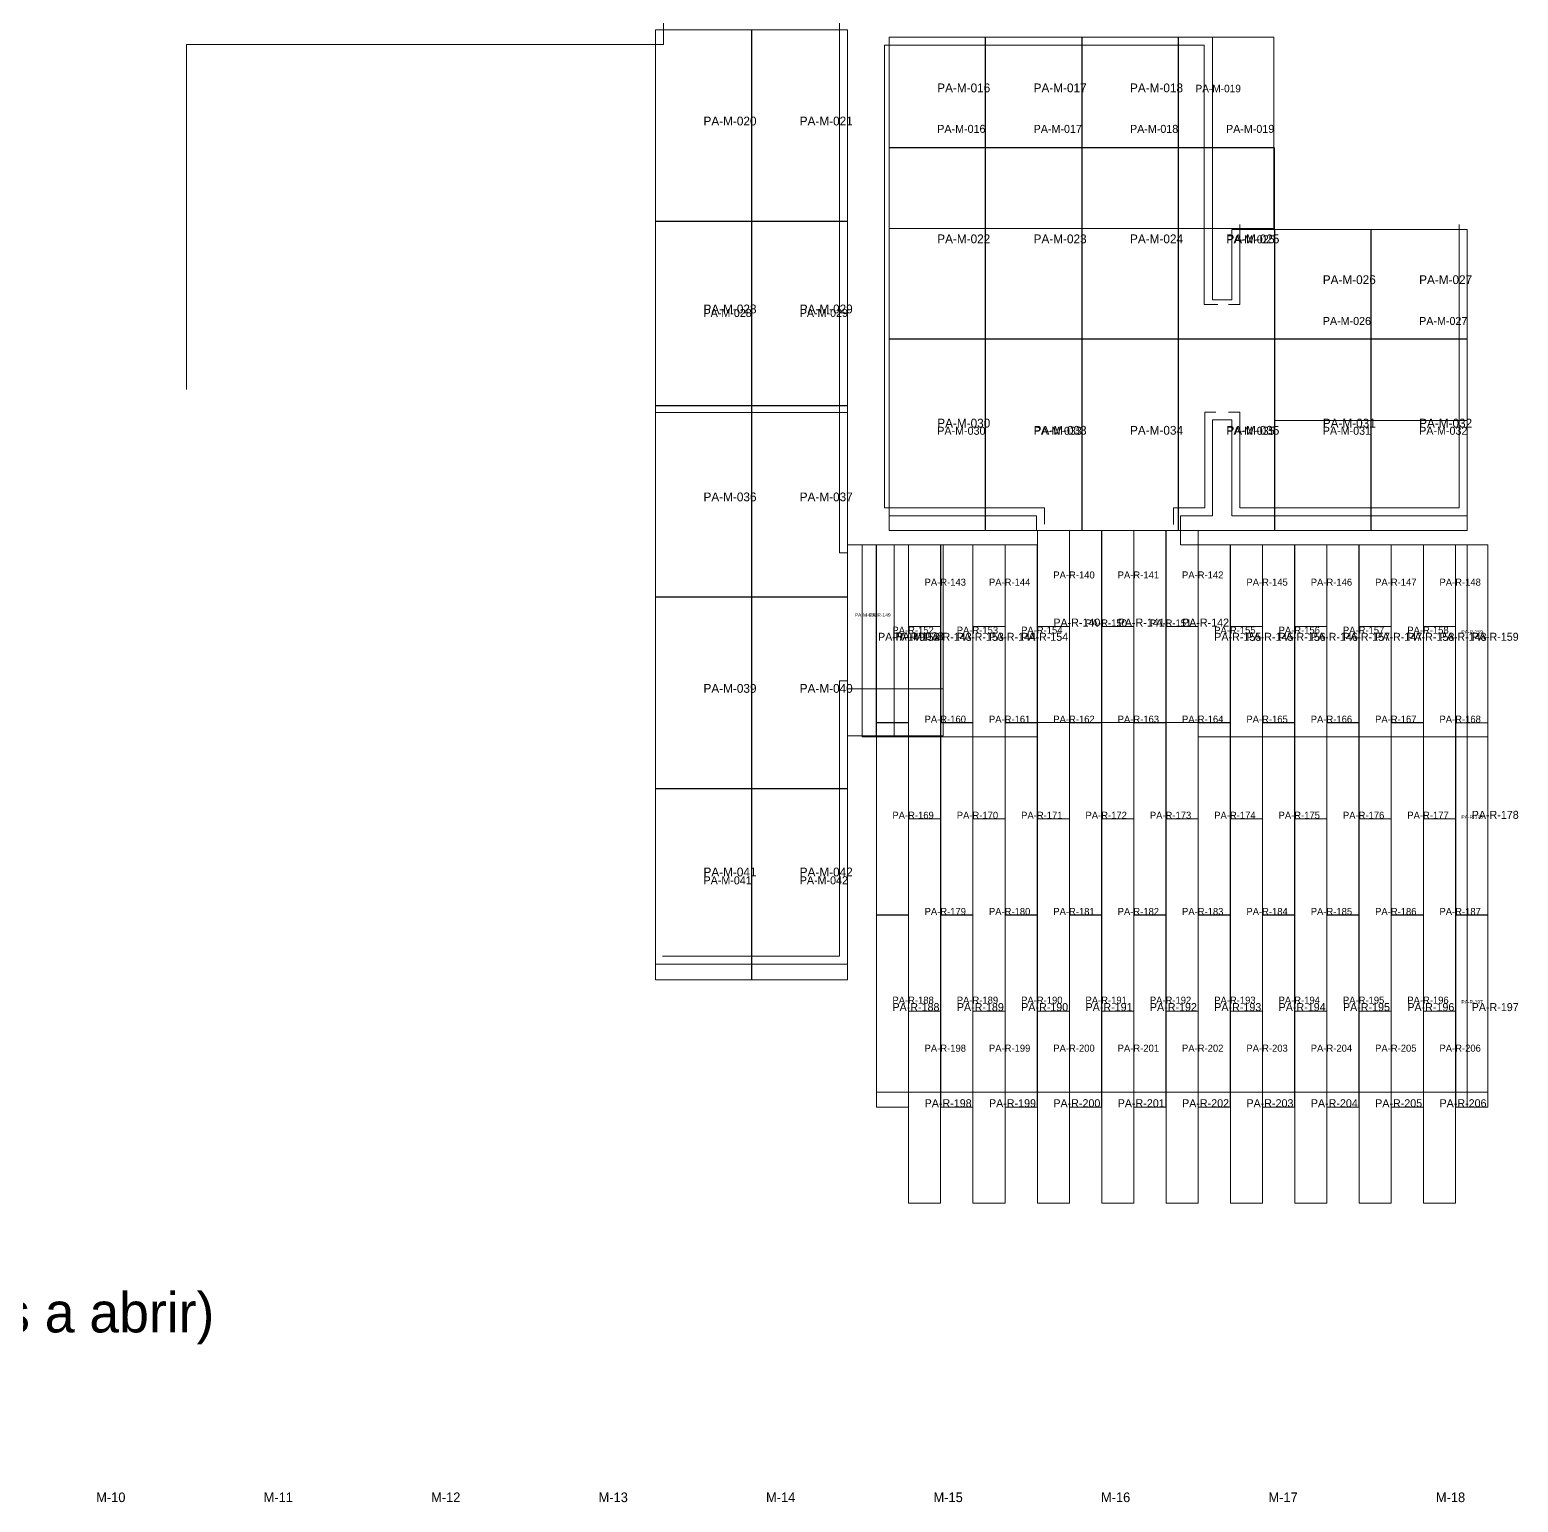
# Model space of a CAD drawing. Header units: metres. Extents: x 489.5 to 518.3, y -112.5 to -80.1.
# Drawn here: x 498.84 to 508.13, y -95.89 to -86.69 of the extents above; entities that cross this region are included whole.
import ezdxf

# ---------------------------------------------------------------- set-up
doc = ezdxf.new("R2010")
doc.units = ezdxf.units.M
for name, color, linetype, lineweight, plot in [('CORTE-TEXTO', 5, 'Continuous', 0, False), ('ETIQUETAS', 7, 'Continuous', 0, False), ('PISO-MORET', 30, 'Continuous', 0, False), ('PISO-ROYAL-WALNUT', 4, 'Continuous', 0, False), ('SOBRANTES-MAPA', 6, 'Continuous', 0, False), ('SOBRANTES-RECORTE', 2, 'Continuous', 0, False), ('SOBRANTES-TEXTO', 6, 'Continuous', 0, False), ('ZOCLO', 3, 'Continuous', 0, False)]:
    doc.layers.add(name, color=color, linetype=linetype, lineweight=lineweight, plot=plot)

msp = doc.modelspace()

# ---------------------------------------------------------------- linework, layer by layer
at = {"layer": 'PISO-MORET'}
for points in [[(502.7442, -87.8884), (503.3442, -87.8884), (503.3442, -86.6944), (502.7442, -86.6944)], [(503.3462, -87.8884), (503.9442, -87.8884), (503.9442, -86.6944), (503.3462, -86.6944)], [(504.2042, -87.4284), (504.8042, -87.4284), (504.8042, -86.7404), (504.2042, -86.7404)], [(504.8062, -87.4284), (505.4062, -87.4284), (505.4062, -86.7404), (504.8062, -86.7404)], [(505.4082, -87.4284), (506.0082, -87.4284), (506.0082, -86.7404), (505.4082, -86.7404)], [(506.01, -87.428), (506.2242, -87.428), (506.2242, -86.7404), (506.01, -86.7404)], [(504.2042, -88.6244), (504.8042, -88.6244), (504.8042, -87.4304), (504.2042, -87.4304)], [(504.8062, -88.6244), (505.4062, -88.6244), (505.4062, -87.4304), (504.8062, -87.4304)], [(505.4082, -88.6244), (506.0082, -88.6244), (506.0082, -87.4304), (505.4082, -87.4304)], [(506.0102, -88.6244), (506.0102, -87.4304), (506.6102, -87.4304), (506.6102, -87.4304), (506.3442, -87.4304), (506.2242, -87.4304), (506.2242, -88.3804), (506.3442, -88.3804), (506.3442, -87.9404), (506.6102, -87.9404), (506.6102, -88.6244)], [(502.7442, -89.0404), (503.3442, -89.0404), (503.3442, -87.8904), (502.7442, -87.8904)], [(503.3462, -89.0404), (503.9442, -89.0404), (503.9442, -87.8904), (503.3462, -87.8904)], [(506.6122, -88.6244), (507.2122, -88.6244), (507.2122, -87.9404), (506.6122, -87.9404)], [(507.2142, -88.6244), (507.8142, -88.6244), (507.8142, -87.9404), (507.2142, -87.9404)], [(504.2042, -89.7304), (504.8042, -89.7304), (504.8042, -88.6264), (504.2042, -88.6264)], [(504.8062, -88.6264), (505.4062, -88.6264), (505.4062, -89.8204), (505.1242, -89.8204), (505.1242, -89.7304), (504.8062, -89.7304)], [(505.4082, -89.8204), (506.0082, -89.8204), (506.0082, -88.6264), (505.4082, -88.6264)], [(506.0102, -89.8204), (506.0102, -88.6264), (506.6102, -88.6264), (506.6102, -89.7304), (506.3442, -89.7304), (506.3442, -89.1304), (506.2242, -89.1304), (506.2242, -89.7304), (506.0242, -89.7304), (506.0242, -89.8204)], [(506.6122, -89.7304), (507.2122, -89.7304), (507.2122, -88.6264), (506.6122, -88.6264)], [(507.2142, -89.7304), (507.8142, -89.7304), (507.8142, -88.6264), (507.2142, -88.6264)], [(502.7442, -90.2364), (503.3442, -90.2364), (503.3442, -89.0424), (502.7442, -89.0424)], [(503.3462, -90.2364), (503.9442, -90.2364), (503.9442, -89.0424), (503.3462, -89.0424)], [(503.944, -90.81), (504.034, -90.81), (504.034, -89.91), (503.944, -89.91)], [(502.7442, -91.4324), (503.3442, -91.4324), (503.3442, -90.2384), (502.7442, -90.2384)], [(503.3462, -91.4324), (503.9442, -91.4324), (503.9442, -90.2384), (503.3462, -90.2384)], [(502.7442, -92.5304), (503.3442, -92.5304), (503.3442, -91.4344), (502.7442, -91.4344)], [(503.3462, -92.5304), (503.9442, -92.5304), (503.9442, -91.4344), (503.3462, -91.4344)]]:
    msp.add_lwpolyline(points, close=True, dxfattribs=at)
at = {"layer": 'PISO-ROYAL-WALNUT'}
for points in [[(505.1292, -90.4209), (505.3292, -90.4209), (505.3292, -89.8214), (505.1292, -89.8214)], [(505.3302, -91.0214), (505.5302, -91.0214), (505.5302, -89.8214), (505.3302, -89.8214)], [(505.5312, -90.4209), (505.7312, -90.4209), (505.7312, -89.8214), (505.5312, -89.8214)], [(505.7322, -91.0214), (505.9322, -91.0214), (505.9322, -89.8214), (505.7322, -89.8214)], [(506.1332, -90.4209), (505.9332, -90.4209), (505.9332, -89.8214), (506.0242, -89.8214), (506.0242, -89.9104), (506.1332, -89.9104)], [(504.0342, -90.8104), (504.1232, -90.8104), (504.1232, -89.9104), (504.0342, -89.9104)], [(504.1242, -91.0214), (504.3242, -91.0214), (504.3242, -89.9104), (504.1242, -89.9104)], [(504.3252, -90.4209), (504.5252, -90.4209), (504.5252, -89.9104), (504.3252, -89.9104)], [(504.5262, -91.0214), (504.7262, -91.0214), (504.7262, -89.9104), (504.5262, -89.9104)], [(504.7272, -90.4209), (504.9272, -90.4209), (504.9272, -89.9104), (504.7272, -89.9104)], [(504.9282, -91.0214), (505.1282, -91.0214), (505.1282, -89.9104), (504.9282, -89.9104)], [(506.1342, -91.0214), (506.3342, -91.0214), (506.3342, -89.9104), (506.1342, -89.9104)], [(506.3352, -90.4209), (506.5352, -90.4209), (506.5352, -89.9104), (506.3352, -89.9104)], [(506.5362, -91.0214), (506.7362, -91.0214), (506.7362, -89.9104), (506.5362, -89.9104)], [(506.7372, -90.4209), (506.9372, -90.4209), (506.9372, -89.9104), (506.7372, -89.9104)], [(506.9382, -91.0214), (507.1382, -91.0214), (507.1382, -89.9104), (506.9382, -89.9104)], [(507.1392, -90.4209), (507.3392, -90.4209), (507.3392, -89.9104), (507.1392, -89.9104)], [(507.3402, -91.0214), (507.5402, -91.0214), (507.5402, -89.9104), (507.3402, -89.9104)], [(507.5412, -90.4209), (507.7412, -90.4209), (507.7412, -89.9104), (507.5412, -89.9104)], [(507.742, -91.022), (507.814, -91.022), (507.814, -89.91), (507.742, -89.91)], [(504.3252, -91.6219), (504.5252, -91.6219), (504.5252, -90.4219), (504.3252, -90.4219)], [(504.7272, -91.6219), (504.9272, -91.6219), (504.9272, -90.4219), (504.7272, -90.4219)], [(505.1292, -91.6219), (505.3292, -91.6219), (505.3292, -90.4219), (505.1292, -90.4219)], [(505.5312, -91.6219), (505.7312, -91.6219), (505.7312, -90.4219), (505.5312, -90.4219)], [(505.9332, -91.6219), (506.1332, -91.6219), (506.1332, -90.4219), (505.9332, -90.4219)], [(506.3352, -91.6219), (506.5352, -91.6219), (506.5352, -90.4219), (506.3352, -90.4219)], [(506.7372, -91.6219), (506.9372, -91.6219), (506.9372, -90.4219), (506.7372, -90.4219)], [(507.1392, -91.6219), (507.3392, -91.6219), (507.3392, -90.4219), (507.1392, -90.4219)], [(507.5412, -91.6219), (507.7412, -91.6219), (507.7412, -90.4219), (507.5412, -90.4219)], [(504.1242, -92.2224), (504.3242, -92.2224), (504.3242, -91.0224), (504.1242, -91.0224)], [(504.5262, -92.2224), (504.7262, -92.2224), (504.7262, -91.0224), (504.5262, -91.0224)], [(504.9282, -92.2224), (505.1282, -92.2224), (505.1282, -91.0224), (504.9282, -91.0224)], [(505.3302, -92.2224), (505.5302, -92.2224), (505.5302, -91.0224), (505.3302, -91.0224)], [(505.7322, -92.2224), (505.9322, -92.2224), (505.9322, -91.0224), (505.7322, -91.0224)], [(506.1342, -92.2224), (506.3342, -92.2224), (506.3342, -91.0224), (506.1342, -91.0224)], [(506.5362, -92.2224), (506.7362, -92.2224), (506.7362, -91.0224), (506.5362, -91.0224)], [(506.9382, -92.2224), (507.1382, -92.2224), (507.1382, -91.0224), (506.9382, -91.0224)], [(507.3402, -92.2224), (507.5402, -92.2224), (507.5402, -91.0224), (507.3402, -91.0224)], [(507.7422, -92.2224), (507.8142, -92.2224), (507.8142, -91.0224), (507.7422, -91.0224)], [(504.3252, -92.8229), (504.5252, -92.8229), (504.5252, -91.6229), (504.3252, -91.6229)], [(504.7272, -92.8229), (504.9272, -92.8229), (504.9272, -91.6229), (504.7272, -91.6229)], [(505.1292, -92.8229), (505.3292, -92.8229), (505.3292, -91.6229), (505.1292, -91.6229)], [(505.5312, -92.8229), (505.7312, -92.8229), (505.7312, -91.6229), (505.5312, -91.6229)], [(505.9332, -92.8229), (506.1332, -92.8229), (506.1332, -91.6229), (505.9332, -91.6229)], [(506.3352, -92.8229), (506.5352, -92.8229), (506.5352, -91.6229), (506.3352, -91.6229)], [(506.7372, -92.8229), (506.9372, -92.8229), (506.9372, -91.6229), (506.7372, -91.6229)], [(507.1392, -92.8229), (507.3392, -92.8229), (507.3392, -91.6229), (507.1392, -91.6229)], [(507.5412, -92.8229), (507.7412, -92.8229), (507.7412, -91.6229), (507.5412, -91.6229)], [(504.1242, -93.3304), (504.3242, -93.3304), (504.3242, -92.2234), (504.1242, -92.2234)], [(504.5262, -93.3304), (504.7262, -93.3304), (504.7262, -92.2234), (504.5262, -92.2234)], [(504.9282, -93.3304), (505.1282, -93.3304), (505.1282, -92.2234), (504.9282, -92.2234)], [(505.3302, -93.3304), (505.5302, -93.3304), (505.5302, -92.2234), (505.3302, -92.2234)], [(505.7322, -93.3304), (505.9322, -93.3304), (505.9322, -92.2234), (505.7322, -92.2234)], [(506.1342, -93.3304), (506.3342, -93.3304), (506.3342, -92.2234), (506.1342, -92.2234)], [(506.5362, -93.3304), (506.7362, -93.3304), (506.7362, -92.2234), (506.5362, -92.2234)], [(506.9382, -93.3304), (507.1382, -93.3304), (507.1382, -92.2234), (506.9382, -92.2234)], [(507.3402, -93.3304), (507.5402, -93.3304), (507.5402, -92.2234), (507.3402, -92.2234)], [(507.7422, -93.3304), (507.8142, -93.3304), (507.8142, -92.2234), (507.7422, -92.2234)], [(504.3252, -93.3304), (504.5252, -93.3304), (504.5252, -92.8239), (504.3252, -92.8239)], [(504.7272, -93.3304), (504.9272, -93.3304), (504.9272, -92.8239), (504.7272, -92.8239)], [(505.1292, -93.3304), (505.3292, -93.3304), (505.3292, -92.8239), (505.1292, -92.8239)], [(505.5312, -93.3304), (505.7312, -93.3304), (505.7312, -92.8239), (505.5312, -92.8239)], [(505.9332, -93.3304), (506.1332, -93.3304), (506.1332, -92.8239), (505.9332, -92.8239)], [(506.3352, -93.3304), (506.5352, -93.3304), (506.5352, -92.8239), (506.3352, -92.8239)], [(506.7372, -93.3304), (506.9372, -93.3304), (506.9372, -92.8239), (506.7372, -92.8239)], [(507.1392, -93.3304), (507.3392, -93.3304), (507.3392, -92.8239), (507.1392, -92.8239)], [(507.5412, -93.3304), (507.7412, -93.3304), (507.7412, -92.8239), (507.5412, -92.8239)]]:
    msp.add_lwpolyline(points, close=True, dxfattribs=at)
at = {"layer": 'SOBRANTES-MAPA'}
for points in [[(504.2042, -87.9344), (504.8042, -87.9344), (504.8042, -86.7404), (504.2042, -86.7404)], [(504.8062, -87.9344), (505.4062, -87.9344), (505.4062, -86.7404), (504.8062, -86.7404)], [(505.4082, -87.9344), (506.0082, -87.9344), (506.0082, -86.7404), (505.4082, -86.7404)], [(506.01, -87.9344), (506.606, -87.9344), (506.606, -86.7404), (506.01, -86.7404)], [(506.0102, -88.6244), (506.6102, -88.6244), (506.6102, -87.4304), (506.0102, -87.4304)], [(502.7442, -89.0844), (503.3442, -89.0844), (503.3442, -87.8904), (502.7442, -87.8904)], [(503.3462, -89.0844), (503.9442, -89.0844), (503.9442, -87.8904), (503.3462, -87.8904)], [(506.6122, -89.1344), (507.2122, -89.1344), (507.2122, -87.9404), (506.6122, -87.9404)], [(507.2142, -89.1344), (507.8142, -89.1344), (507.8142, -87.9404), (507.2142, -87.9404)], [(504.2042, -89.8204), (504.8042, -89.8204), (504.8042, -88.6264), (504.2042, -88.6264)], [(504.8062, -89.8204), (505.4062, -89.8204), (505.4062, -88.6264), (504.8062, -88.6264)], [(506.0102, -89.8204), (506.6102, -89.8204), (506.6102, -88.6264), (506.0102, -88.6264)], [(506.6122, -89.8204), (507.2122, -89.8204), (507.2122, -88.6264), (506.6122, -88.6264)], [(507.2142, -89.8204), (507.8142, -89.8204), (507.8142, -88.6264), (507.2142, -88.6264)], [(505.1292, -91.0214), (505.3292, -91.0214), (505.3292, -89.8214), (505.1292, -89.8214)], [(505.5312, -91.0214), (505.7312, -91.0214), (505.7312, -89.8214), (505.5312, -89.8214)], [(505.9332, -91.0214), (506.1332, -91.0214), (506.1332, -89.8214), (505.9332, -89.8214)], [(503.944, -91.104), (504.54, -91.104), (504.54, -89.91), (503.944, -89.91)], [(504.0342, -91.1104), (504.2342, -91.1104), (504.2342, -89.9104), (504.0342, -89.9104)], [(504.1242, -91.1104), (504.3242, -91.1104), (504.3242, -89.9104), (504.1242, -89.9104)], [(504.3252, -91.1104), (504.5252, -91.1104), (504.5252, -89.9104), (504.3252, -89.9104)], [(504.5262, -91.1104), (504.7262, -91.1104), (504.7262, -89.9104), (504.5262, -89.9104)], [(504.7272, -91.1104), (504.9272, -91.1104), (504.9272, -89.9104), (504.7272, -89.9104)], [(504.9282, -91.1104), (505.1282, -91.1104), (505.1282, -89.9104), (504.9282, -89.9104)], [(506.1342, -91.1104), (506.3342, -91.1104), (506.3342, -89.9104), (506.1342, -89.9104)], [(506.3352, -91.1104), (506.5352, -91.1104), (506.5352, -89.9104), (506.3352, -89.9104)], [(506.5362, -91.1104), (506.7362, -91.1104), (506.7362, -89.9104), (506.5362, -89.9104)], [(506.7372, -91.1104), (506.9372, -91.1104), (506.9372, -89.9104), (506.7372, -89.9104)], [(506.9382, -91.1104), (507.1382, -91.1104), (507.1382, -89.9104), (506.9382, -89.9104)], [(507.1392, -91.1104), (507.3392, -91.1104), (507.3392, -89.9104), (507.1392, -89.9104)], [(507.3402, -91.1104), (507.5402, -91.1104), (507.5402, -89.9104), (507.3402, -89.9104)], [(507.5412, -91.1104), (507.7412, -91.1104), (507.7412, -89.9104), (507.5412, -89.9104)], [(507.742, -91.11), (507.942, -91.11), (507.942, -89.91), (507.742, -89.91)], [(507.7422, -92.2224), (507.9422, -92.2224), (507.9422, -91.0224), (507.7422, -91.0224)], [(502.7442, -92.6284), (503.3442, -92.6284), (503.3442, -91.4344), (502.7442, -91.4344)], [(503.3462, -92.6284), (503.9442, -92.6284), (503.9442, -91.4344), (503.3462, -91.4344)], [(504.1242, -93.4234), (504.3242, -93.4234), (504.3242, -92.2234), (504.1242, -92.2234)], [(504.5262, -93.4234), (504.7262, -93.4234), (504.7262, -92.2234), (504.5262, -92.2234)], [(504.9282, -93.4234), (505.1282, -93.4234), (505.1282, -92.2234), (504.9282, -92.2234)], [(505.3302, -93.4234), (505.5302, -93.4234), (505.5302, -92.2234), (505.3302, -92.2234)], [(505.7322, -93.4234), (505.9322, -93.4234), (505.9322, -92.2234), (505.7322, -92.2234)], [(506.1342, -93.4234), (506.3342, -93.4234), (506.3342, -92.2234), (506.1342, -92.2234)], [(506.5362, -93.4234), (506.7362, -93.4234), (506.7362, -92.2234), (506.5362, -92.2234)], [(506.9382, -93.4234), (507.1382, -93.4234), (507.1382, -92.2234), (506.9382, -92.2234)], [(507.3402, -93.4234), (507.5402, -93.4234), (507.5402, -92.2234), (507.3402, -92.2234)], [(507.7422, -93.4234), (507.9422, -93.4234), (507.9422, -92.2234), (507.7422, -92.2234)], [(504.3252, -94.0239), (504.5252, -94.0239), (504.5252, -92.8239), (504.3252, -92.8239)], [(504.7272, -94.0239), (504.9272, -94.0239), (504.9272, -92.8239), (504.7272, -92.8239)], [(505.1292, -94.0239), (505.3292, -94.0239), (505.3292, -92.8239), (505.1292, -92.8239)], [(505.5312, -94.0239), (505.7312, -94.0239), (505.7312, -92.8239), (505.5312, -92.8239)], [(505.9332, -94.0239), (506.1332, -94.0239), (506.1332, -92.8239), (505.9332, -92.8239)], [(506.3352, -94.0239), (506.5352, -94.0239), (506.5352, -92.8239), (506.3352, -92.8239)], [(506.7372, -94.0239), (506.9372, -94.0239), (506.9372, -92.8239), (506.7372, -92.8239)], [(507.1392, -94.0239), (507.3392, -94.0239), (507.3392, -92.8239), (507.1392, -92.8239)], [(507.5412, -94.0239), (507.7412, -94.0239), (507.7412, -92.8239), (507.5412, -92.8239)]]:
    msp.add_lwpolyline(points, close=True, dxfattribs=at)
at = {"layer": 'SOBRANTES-RECORTE'}
for points in [[(506.2242, -87.428), (506.606, -87.428), (506.606, -86.7404), (506.2242, -86.7404)], [(504.2042, -87.9344), (504.8042, -87.9344), (504.8042, -87.4284), (504.2042, -87.4284)], [(504.8062, -87.9344), (505.4062, -87.9344), (505.4062, -87.4284), (504.8062, -87.4284)], [(505.4082, -87.9344), (506.0082, -87.9344), (506.0082, -87.4284), (505.4082, -87.4284)], [(506.01, -87.9344), (506.2242, -87.9344), (506.2242, -87.428), (506.01, -87.428)], [(506.6122, -89.1344), (507.2122, -89.1344), (507.2122, -88.6244), (506.6122, -88.6244)], [(507.2142, -89.1344), (507.8142, -89.1344), (507.8142, -88.6244), (507.2142, -88.6244)], [(502.7442, -89.0844), (503.3442, -89.0844), (503.3442, -89.0404), (502.7442, -89.0404)], [(503.3462, -89.0844), (503.9442, -89.0844), (503.9442, -89.0404), (503.3462, -89.0404)], [(504.2042, -89.8204), (504.8042, -89.8204), (504.8042, -89.7304), (504.2042, -89.7304)], [(506.6122, -89.8204), (507.2122, -89.8204), (507.2122, -89.7304), (506.6122, -89.7304)], [(507.2142, -89.8204), (507.8142, -89.8204), (507.8142, -89.7304), (507.2142, -89.7304)], [(504.034, -90.81), (504.54, -90.81), (504.54, -89.91), (504.034, -89.91)], [(504.1232, -90.8104), (504.2342, -90.8104), (504.2342, -89.9104), (504.1232, -89.9104)], [(507.814, -91.022), (507.942, -91.022), (507.942, -89.91), (507.814, -89.91)], [(504.3252, -91.1104), (504.5252, -91.1104), (504.5252, -90.4209), (504.3252, -90.4209)], [(504.7272, -91.1104), (504.9272, -91.1104), (504.9272, -90.4209), (504.7272, -90.4209)], [(505.1292, -91.0214), (505.3292, -91.0214), (505.3292, -90.4209), (505.1292, -90.4209)], [(505.5312, -91.0214), (505.7312, -91.0214), (505.7312, -90.4209), (505.5312, -90.4209)], [(505.9332, -91.0214), (506.1332, -91.0214), (506.1332, -90.4209), (505.9332, -90.4209)], [(506.3352, -91.1104), (506.5352, -91.1104), (506.5352, -90.4209), (506.3352, -90.4209)], [(506.7372, -91.1104), (506.9372, -91.1104), (506.9372, -90.4209), (506.7372, -90.4209)], [(507.1392, -91.1104), (507.3392, -91.1104), (507.3392, -90.4209), (507.1392, -90.4209)], [(507.5412, -91.1104), (507.7412, -91.1104), (507.7412, -90.4209), (507.5412, -90.4209)], [(503.944, -91.104), (504.034, -91.104), (504.034, -90.81), (503.944, -90.81)], [(504.0342, -91.1104), (504.1232, -91.1104), (504.1232, -90.8104), (504.0342, -90.8104)], [(504.1242, -91.1104), (504.3242, -91.1104), (504.3242, -91.0214), (504.1242, -91.0214)], [(504.5262, -91.1104), (504.7262, -91.1104), (504.7262, -91.0214), (504.5262, -91.0214)], [(504.9282, -91.1104), (505.1282, -91.1104), (505.1282, -91.0214), (504.9282, -91.0214)], [(506.1342, -91.1104), (506.3342, -91.1104), (506.3342, -91.0214), (506.1342, -91.0214)], [(506.5362, -91.1104), (506.7362, -91.1104), (506.7362, -91.0214), (506.5362, -91.0214)], [(506.9382, -91.1104), (507.1382, -91.1104), (507.1382, -91.0214), (506.9382, -91.0214)], [(507.3402, -91.1104), (507.5402, -91.1104), (507.5402, -91.0214), (507.3402, -91.0214)], [(507.742, -91.11), (507.814, -91.11), (507.814, -91.022), (507.742, -91.022)], [(507.8142, -92.2224), (507.9422, -92.2224), (507.9422, -91.0224), (507.8142, -91.0224)], [(507.8142, -93.3304), (507.9422, -93.3304), (507.9422, -92.2234), (507.8142, -92.2234)], [(502.7442, -92.6284), (503.3442, -92.6284), (503.3442, -92.5304), (502.7442, -92.5304)], [(503.3462, -92.6284), (503.9442, -92.6284), (503.9442, -92.5304), (503.3462, -92.5304)], [(504.1242, -93.4234), (504.3242, -93.4234), (504.3242, -93.3304), (504.1242, -93.3304)], [(504.3252, -94.0239), (504.5252, -94.0239), (504.5252, -93.3304), (504.3252, -93.3304)], [(504.5262, -93.4234), (504.7262, -93.4234), (504.7262, -93.3304), (504.5262, -93.3304)], [(504.7272, -94.0239), (504.9272, -94.0239), (504.9272, -93.3304), (504.7272, -93.3304)], [(504.9282, -93.4234), (505.1282, -93.4234), (505.1282, -93.3304), (504.9282, -93.3304)], [(505.1292, -94.0239), (505.3292, -94.0239), (505.3292, -93.3304), (505.1292, -93.3304)], [(505.3302, -93.4234), (505.5302, -93.4234), (505.5302, -93.3304), (505.3302, -93.3304)], [(505.5312, -94.0239), (505.7312, -94.0239), (505.7312, -93.3304), (505.5312, -93.3304)], [(505.7322, -93.4234), (505.9322, -93.4234), (505.9322, -93.3304), (505.7322, -93.3304)], [(505.9332, -94.0239), (506.1332, -94.0239), (506.1332, -93.3304), (505.9332, -93.3304)], [(506.1342, -93.4234), (506.3342, -93.4234), (506.3342, -93.3304), (506.1342, -93.3304)], [(506.3352, -94.0239), (506.5352, -94.0239), (506.5352, -93.3304), (506.3352, -93.3304)], [(506.5362, -93.4234), (506.7362, -93.4234), (506.7362, -93.3304), (506.5362, -93.3304)], [(506.7372, -94.0239), (506.9372, -94.0239), (506.9372, -93.3304), (506.7372, -93.3304)], [(506.9382, -93.4234), (507.1382, -93.4234), (507.1382, -93.3304), (506.9382, -93.3304)], [(507.1392, -94.0239), (507.3392, -94.0239), (507.3392, -93.3304), (507.1392, -93.3304)], [(507.3402, -93.4234), (507.5402, -93.4234), (507.5402, -93.3304), (507.3402, -93.3304)], [(507.5412, -94.0239), (507.7412, -94.0239), (507.7412, -93.3304), (507.5412, -93.3304)], [(507.7422, -93.4234), (507.8142, -93.4234), (507.8142, -93.3304), (507.7422, -93.3304)]]:
    msp.add_lwpolyline(points, close=True, dxfattribs=at)
at = {"layer": 'ZOCLO'}
for p, q in [((502.7942, -86.7416), (502.7942, -85.9104)), ((503.8942, -86.5104), (503.8942, -89.9604)), ((502.7942, -86.7416), (502.7942, -86.7844)), ((502.7942, -86.7844), (499.814, -86.7844)), ((499.814, -86.7844), (499.814, -88.9404)), ((504.1742, -89.6804), (504.1742, -86.7904)), ((504.1742, -86.7904), (506.1721, -86.7904)), ((506.1721, -86.7904), (506.1721, -88.4095)), ((506.3938, -88.4095), (506.3938, -87.9104)), ((507.7642, -88.8704), (507.7642, -87.9104)), ((506.1721, -88.4095), (506.2571, -88.4095)), ((506.3241, -88.4095), (506.3938, -88.4095)), ((507.7642, -89.6804), (507.7642, -88.8704)), ((506.1746, -89.6804), (506.1746, -89.0827)), ((506.1746, -89.0827), (506.2443, -89.0827)), ((506.3241, -89.0827), (506.3938, -89.0827)), ((506.3938, -89.0827), (506.3938, -89.6804)), ((505.1742, -89.6804), (504.1742, -89.6804)), ((505.1742, -89.7823), (505.1742, -89.6804)), ((505.9797, -89.7834), (505.9797, -89.6804)), ((505.9797, -89.6804), (506.1746, -89.6804)), ((506.3938, -89.6804), (507.7642, -89.6804)), ((503.8942, -89.9604), (503.9442, -89.9604)), ((503.9442, -90.7604), (503.8942, -90.7604)), ((503.8942, -90.7604), (503.8942, -92.4804)), ((503.8942, -92.4804), (502.7887, -92.4804))]:
    msp.add_line(p, q, dxfattribs=at)

# ---------------------------------------------------------------- texts
at = {"layer": 'CORTE-TEXTO'}
for s, height, p in [('PLAN DE CORTE - MORET  (81 baldosas a abrir)', 0.25, (492.5387, -94.8304)), ('M-10', 0.06, (499.2507, -95.8904)), ('M-11', 0.06, (500.2967, -95.8904)), ('M-12', 0.06, (501.3427, -95.8904)), ('M-13', 0.06, (502.3887, -95.8904)), ('M-14', 0.06, (503.4347, -95.8904)), ('M-15', 0.06, (504.4807, -95.8904)), ('M-16', 0.06, (505.5267, -95.8904)), ('M-17', 0.06, (506.5727, -95.8904)), ('M-18', 0.06, (507.6187, -95.8904))]:
    msp.add_text(s, height=height, dxfattribs=at).set_placement(p)
at = {"layer": 'ETIQUETAS'}
for s, height, p in [('PA-M-016', 0.055, (504.504, -87.084)), ('PA-M-017', 0.055, (505.106, -87.084)), ('PA-M-018', 0.055, (505.708, -87.084)), ('PA-M-019', 0.04712, (506.117, -87.084)), ('PA-M-020', 0.055, (503.044, -87.291)), ('PA-M-021', 0.055, (503.645, -87.291)), ('PA-M-022', 0.055, (504.504, -88.027)), ('PA-M-023', 0.055, (505.106, -88.027)), ('PA-M-024', 0.055, (505.708, -88.027)), ('PA-M-025', 0.055, (506.31, -88.027)), ('PA-M-026', 0.055, (506.912, -88.282)), ('PA-M-027', 0.055, (507.514, -88.282)), ('PA-M-028', 0.055, (503.044, -88.465)), ('PA-M-029', 0.055, (503.645, -88.465)), ('PA-M-030', 0.055, (504.504, -89.178)), ('PA-M-031', 0.055, (506.912, -89.178)), ('PA-M-032', 0.055, (507.514, -89.178)), ('PA-M-033', 0.055, (505.106, -89.223)), ('PA-M-034', 0.055, (505.708, -89.223)), ('PA-M-035', 0.055, (506.31, -89.223)), ('PA-M-036', 0.055, (503.044, -89.639)), ('PA-M-037', 0.055, (503.645, -89.639)), ('PA-R-140', 0.044, (505.229, -90.121)), ('PA-R-141', 0.044, (505.631, -90.121)), ('PA-R-142', 0.044, (506.033, -90.121)), ('PA-R-143', 0.044, (504.425, -90.166)), ('PA-R-144', 0.044, (504.827, -90.166)), ('PA-R-145', 0.044, (506.435, -90.166)), ('PA-R-146', 0.044, (506.837, -90.166)), ('PA-R-147', 0.044, (507.239, -90.166)), ('PA-R-148', 0.044, (507.641, -90.166)), ('PA-M-038', 0.022, (503.989, -90.36)), ('PA-R-149', 0.022, (504.079, -90.36)), ('PA-R-152', 0.044, (504.224, -90.466)), ('PA-R-153', 0.044, (504.626, -90.466)), ('PA-R-154', 0.044, (505.028, -90.466)), ('PA-R-150', 0.044, (505.43, -90.421)), ('PA-R-151', 0.044, (505.832, -90.421)), ('PA-R-155', 0.044, (506.234, -90.466)), ('PA-R-156', 0.044, (506.636, -90.466)), ('PA-R-157', 0.044, (507.038, -90.466)), ('PA-R-158', 0.044, (507.44, -90.466)), ('PA-R-159', 0.022, (507.778, -90.466)), ('PA-M-039', 0.055, (503.044, -90.835)), ('PA-M-040', 0.055, (503.645, -90.835)), ('PA-R-160', 0.044, (504.425, -91.022)), ('PA-R-161', 0.044, (504.827, -91.022)), ('PA-R-162', 0.044, (505.229, -91.022)), ('PA-R-163', 0.044, (505.631, -91.022)), ('PA-R-164', 0.044, (506.033, -91.022)), ('PA-R-165', 0.044, (506.435, -91.022)), ('PA-R-166', 0.044, (506.837, -91.022)), ('PA-R-167', 0.044, (507.239, -91.022)), ('PA-R-168', 0.044, (507.641, -91.022)), ('PA-R-169', 0.044, (504.224, -91.622)), ('PA-R-170', 0.044, (504.626, -91.622)), ('PA-R-171', 0.044, (505.028, -91.622)), ('PA-R-172', 0.044, (505.43, -91.622)), ('PA-R-173', 0.044, (505.832, -91.622)), ('PA-R-174', 0.044, (506.234, -91.622)), ('PA-R-175', 0.044, (506.636, -91.622)), ('PA-R-176', 0.044, (507.038, -91.622)), ('PA-R-177', 0.044, (507.44, -91.622)), ('PA-R-178', 0.022, (507.778, -91.622)), ('PA-M-041', 0.055, (503.044, -91.982)), ('PA-M-042', 0.055, (503.645, -91.982)), ('PA-R-179', 0.044, (504.425, -92.223)), ('PA-R-180', 0.044, (504.827, -92.223)), ('PA-R-181', 0.044, (505.229, -92.223)), ('PA-R-182', 0.044, (505.631, -92.223)), ('PA-R-183', 0.044, (506.033, -92.223)), ('PA-R-184', 0.044, (506.435, -92.223)), ('PA-R-185', 0.044, (506.837, -92.223)), ('PA-R-186', 0.044, (507.239, -92.223)), ('PA-R-187', 0.044, (507.641, -92.223)), ('PA-R-188', 0.044, (504.224, -92.777)), ('PA-R-189', 0.044, (504.626, -92.777)), ('PA-R-190', 0.044, (505.028, -92.777)), ('PA-R-191', 0.044, (505.43, -92.777)), ('PA-R-192', 0.044, (505.832, -92.777)), ('PA-R-193', 0.044, (506.234, -92.777)), ('PA-R-194', 0.044, (506.636, -92.777)), ('PA-R-195', 0.044, (507.038, -92.777)), ('PA-R-196', 0.044, (507.44, -92.777)), ('PA-R-197', 0.022, (507.778, -92.777)), ('PA-R-198', 0.044, (504.425, -93.077)), ('PA-R-199', 0.044, (504.827, -93.077)), ('PA-R-200', 0.044, (505.229, -93.077)), ('PA-R-201', 0.044, (505.631, -93.077)), ('PA-R-202', 0.044, (506.033, -93.077)), ('PA-R-203', 0.044, (506.435, -93.077)), ('PA-R-204', 0.044, (506.837, -93.077)), ('PA-R-205', 0.044, (507.239, -93.077)), ('PA-R-206', 0.044, (507.641, -93.077))]:
    msp.add_text(s, height=height, dxfattribs=at).set_placement(p)
at = {"layer": 'SOBRANTES-TEXTO'}
for s, p in [('PA-M-016', (504.5042, -87.3374)), ('PA-M-017', (505.1062, -87.3374)), ('PA-M-018', (505.7082, -87.3374)), ('PA-M-019', (506.308, -87.3374)), ('PA-M-025', (506.3102, -88.0274)), ('PA-M-028', (503.0442, -88.4874)), ('PA-M-029', (503.6452, -88.4874)), ('PA-M-026', (506.9122, -88.5374)), ('PA-M-027', (507.5142, -88.5374)), ('PA-M-030', (504.5042, -89.2234)), ('PA-M-033', (505.1062, -89.2234)), ('PA-M-035', (506.3102, -89.2234)), ('PA-M-031', (506.9122, -89.2234)), ('PA-M-032', (507.5142, -89.2234)), ('PA-R-149', (504.1342, -90.5104)), ('PA-R-152', (504.2242, -90.5104)), ('PA-M-038', (504.242, -90.507)), ('PA-R-143', (504.4252, -90.5104)), ('PA-R-153', (504.6262, -90.5104)), ('PA-R-144', (504.8272, -90.5104)), ('PA-R-154', (505.0282, -90.5104)), ('PA-R-140', (505.2292, -90.4214)), ('PA-R-141', (505.6312, -90.4214)), ('PA-R-142', (506.0332, -90.4214)), ('PA-R-155', (506.2342, -90.5104)), ('PA-R-145', (506.4352, -90.5104)), ('PA-R-156', (506.6362, -90.5104)), ('PA-R-146', (506.8372, -90.5104)), ('PA-R-157', (507.0382, -90.5104)), ('PA-R-147', (507.2392, -90.5104)), ('PA-R-158', (507.4402, -90.5104)), ('PA-R-148', (507.6412, -90.5104)), ('PA-R-159', (507.842, -90.51)), ('PA-R-178', (507.8422, -91.6224)), ('PA-M-041', (503.0442, -92.0314)), ('PA-M-042', (503.6452, -92.0314)), ('PA-R-188', (504.2242, -92.8234)), ('PA-R-189', (504.6262, -92.8234)), ('PA-R-190', (505.0282, -92.8234)), ('PA-R-191', (505.4302, -92.8234)), ('PA-R-192', (505.8322, -92.8234)), ('PA-R-193', (506.2342, -92.8234)), ('PA-R-194', (506.6362, -92.8234)), ('PA-R-195', (507.0382, -92.8234)), ('PA-R-196', (507.4402, -92.8234)), ('PA-R-197', (507.8422, -92.8234)), ('PA-R-198', (504.4252, -93.4239)), ('PA-R-199', (504.8272, -93.4239)), ('PA-R-200', (505.2292, -93.4239)), ('PA-R-201', (505.6312, -93.4239)), ('PA-R-202', (506.0332, -93.4239)), ('PA-R-203', (506.4352, -93.4239)), ('PA-R-204', (506.8372, -93.4239)), ('PA-R-205', (507.2392, -93.4239)), ('PA-R-206', (507.6412, -93.4239))]:
    msp.add_text(s, height=0.05, dxfattribs=at).set_placement(p)

doc.saveas('drawing.dxf')
